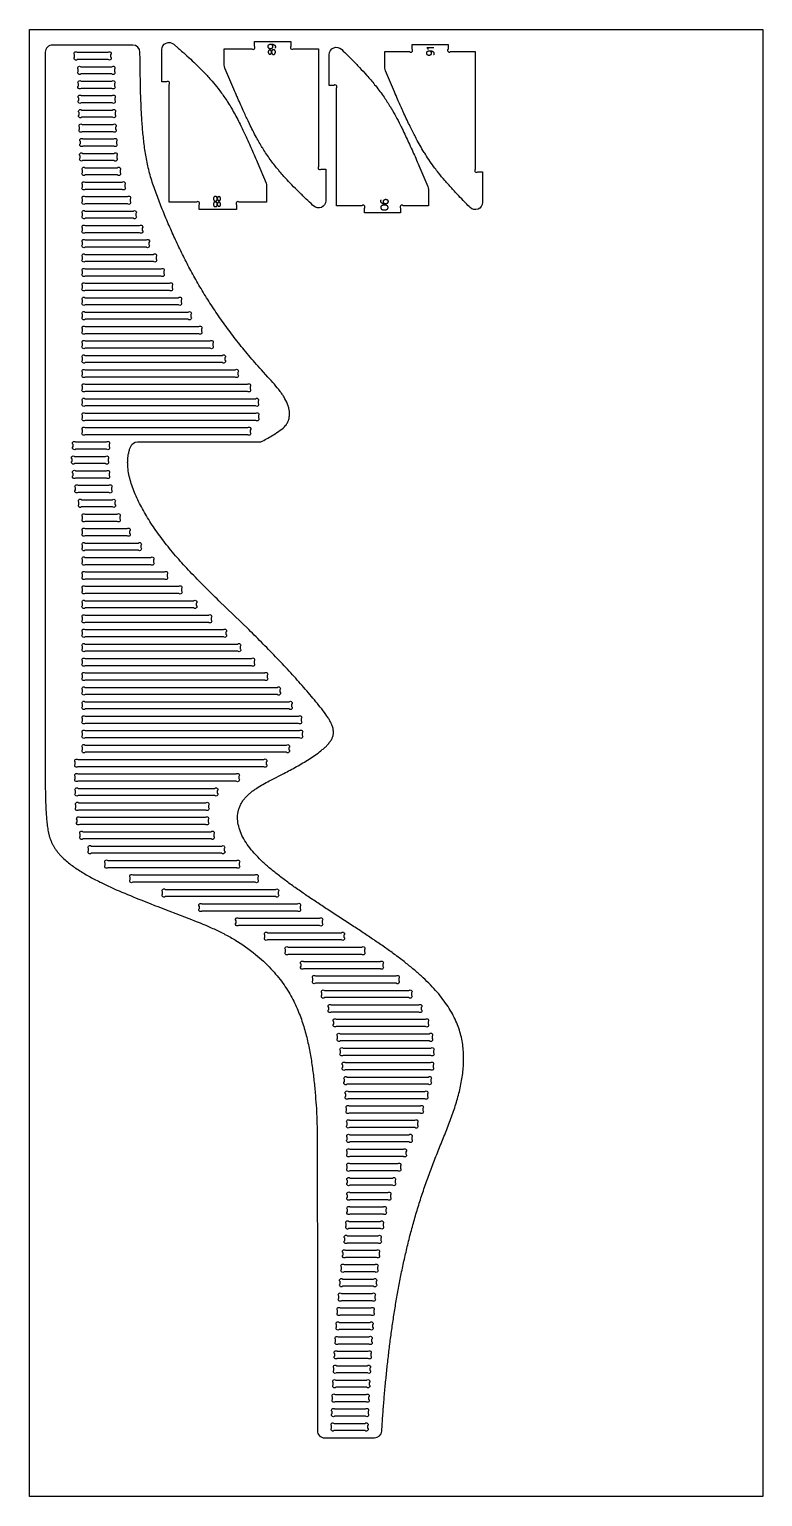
# Model space of a CAD drawing. Header units: millimetres. Extents: x 129 to 4060, y -1224 to 1216.
# Drawn here: x 2840 to 4060, y -1224 to 1216 of the extents above; entities that cross this region are included whole.
import ezdxf

# ---------------------------------------------------------------- set-up
doc = ezdxf.new("R2010")
doc.units = ezdxf.units.MM
for name, color, linetype, true_color in [('cnc kesim', 7, 'Continuous', 0xff7300), ('Layer 01', 7, 'Continuous', 0x000000), ('çizim', 7, 'Continuous', 0x0500ff)]:
    doc.layers.add(name, color=color, linetype=linetype, true_color=true_color)

msp = doc.modelspace()

# ---------------------------------------------------------------- linework, layer by layer
at = {"layer": 'cnc kesim'}
for points in [[(3319.3, -1109.5), (3319.3, -1114.6, 0.414214), (3331.3, -1126.6), (3414.5, -1126.6, 0.395656), (3426.4, -1115.3), (3426.5, -1114.6, -0.002174), (3428.1, -1090.6, -0.002402), (3429.9, -1066.6, -0.00255), (3432, -1042.6, -0.002712), (3434.4, -1018.6, -0.00289), (3437, -994.6, -0.003086), (3439.9, -970.6, -0.003301), (3443.1, -946.6, -0.003538), (3446.6, -922.6, -0.003799), (3450.5, -898.6, -0.004084), (3454.8, -874.6, -0.004393), (3459.5, -850.6, -0.004726), (3464.7, -826.6, -0.005075), (3470.3, -802.6, -0.005425), (3476.5, -778.6, -0.005749), (3483.3, -754.6, -0.005991), (3490.7, -730.6, -0.006044), (3498.7, -706.6, -0.005838), (3507.4, -682.6, -0.004869), (3516.6, -658.6, -0.002242), (3526.2, -634.6, 0.002085), (3535.9, -610.6, 0.010889), (3544.8, -586.6, 0.015032), (3552.4, -562.6, 0.01927), (3558.2, -538.6, 0.024917), (3561.7, -514.6, 0.031544), (3562.6, -490.6, 0.018351), (3561.8, -478.6, 0.019879), (3560.1, -466.6, 0.021132), (3557.3, -454.6, 0.021683), (3553.5, -442.6, 0.021428), (3548.4, -430.6, 0.02019), (3542.2, -418.6, 0.018624), (3534.7, -406.6, 0.017367), (3526, -394.6, 0.01584), (3516, -382.6, 0.014101), (3504.7, -370.6, 0.01226), (3492.1, -358.6, 0.010411), (3478.3, -346.6, 0.008629), (3463.5, -334.6, 0.006967), (3447.6, -322.6, 0.005456), (3430.9, -310.6, 0.004114), (3413.5, -298.6, 0.002897), (3395.6, -286.6, 0.002107), (3377.3, -274.6), (3340.4, -250.6, -0.00152), (3322.2, -238.6, -0.002614), (3304.2, -226.6, -0.003886), (3286.7, -214.6, -0.005378), (3270, -202.6, -0.00758), (3254.1, -190.6, -0.010298), (3239.3, -178.6, -0.015359), (3226, -166.6, -0.01958), (3214.4, -154.6, -0.023653), (3204.7, -142.6, -0.028929), (3196.9, -130.6, -0.035719), (3191.2, -118.6, -0.044149), (3187.7, -106.6, -0.05373), (3186.5, -94.6, -0.06306), (3188.2, -82.6), (3188.2, -82.5, -0.015795), (3189.1, -79.6, -0.015755), (3190.2, -76.8, -0.01558), (3191.4, -74, -0.015223), (3192.8, -71.4, -0.014675), (3194.4, -68.8, -0.013976), (3196.1, -66.3, -0.013111), (3197.9, -63.9, -0.012195), (3199.9, -61.6, -0.015453), (3202, -59.4), (3204.1, -57.3, -0.009286), (3206.3, -55.3, -0.008381), (3208.6, -53.4, -0.007522), (3211, -51.5, -0.006726), (3213.4, -49.7, -0.005989), (3215.9, -48, -0.010002), (3218.4, -46.3), (3220.9, -44.7), (3223.5, -43.1), (3226.1, -41.5), (3228.7, -40), (3231.3, -38.5), (3234, -37.1), (3236.6, -35.6), (3239.3, -34.2), (3242, -32.8), (3247.3, -30.1), (3258.1, -24.6), (3263.4, -21.8), (3266.1, -20.4), (3268.8, -19), (3271.4, -17.6), (3274.1, -16.2), (3276.8, -14.7), (3279.4, -13.3), (3282, -11.8), (3284.7, -10.4), (3287.3, -8.9), (3289.9, -7.4), (3292.5, -5.9), (3295.1, -4.3), (3297.7, -2.8), (3300.3, -1.2), (3302.9, 0.4), (3305.4, 2), (3308, 3.6), (3310.5, 5.3), (3313, 6.9), (3315.5, 8.6), (3317.9, 10.4), (3320.4, 12.2), (3322, 13.4), (3322.8, 14), (3325.1, 15.9, 0.005433), (3327.5, 17.8, 0.006236), (3329.8, 19.7, 0.007282), (3332, 21.7, 0.008421), (3334.2, 23.8, 0.010333), (3336.3, 26, 0.012381), (3338.2, 28.3, 0.015417), (3340.1, 30.6, 0.01893), (3341.8, 33.1, 0.022982), (3343.3, 35.7, 0.016225), (3344, 37.4), (3344.5, 38.5, 0.029453), (3345.3, 41.3, 0.03212), (3345.9, 44.3, 0.031151), (3346, 47.2, 0.029261), (3345.8, 50.2, 0.025794), (3345.3, 53.2, 0.021675), (3344.5, 56.1, 0.01791), (3343.5, 58.9, 0.014109), (3342.4, 61.4), (3342.3, 61.6, 0.01179), (3340.9, 64.3, 0.009402), (3339.4, 67, 0.007706), (3337.9, 69.5, 0.00901), (3336.3, 72.1), (3335.3, 73.4, 0.014275), (3326.5, 85.4, 0.006157), (3316.9, 97.4, 0.004447), (3306.9, 109.4, 0.003573), (3296.5, 121.4, 0.003064), (3285.9, 133.4, 0.002749), (3275, 145.4, 0.002547), (3263.9, 157.4, 0.00242), (3252.6, 169.4, 0.002344), (3241, 181.4, 0.002307), (3229.2, 193.4, 0.002403), (3217.2, 205.4, 0.002915), (3205, 217.4), (3155.5, 265.4, -0.001509), (3143.2, 277.4, -0.00217), (3131.2, 289.4, -0.002877), (3119.3, 301.4, -0.003657), (3107.8, 313.4, -0.004539), (3096.6, 325.4, -0.005559), (3085.9, 337.4, -0.006634), (3075.7, 349.4, -0.007036), (3066.1, 361.4, -0.007393), (3057, 373.4, -0.007854), (3048.5, 385.4, -0.008451), (3040.5, 397.4, -0.009228), (3033.2, 409.4, -0.010254), (3026.5, 421.4, -0.011632), (3020.4, 433.4, -0.013403), (3015.1, 445.4, -0.016063), (3010.6, 457.4, -0.020198), (3007.1, 469.4, -0.024768), (3004.7, 481.4, -0.031609), (3003.7, 493.4, -0.013333), (3003.7, 497.1), (3003.7, 497.9, -0.009462), (3003.9, 500.9, -0.009955), (3004.1, 503.9, -0.010444), (3004.5, 506.9, -0.010936), (3005.1, 509.9, -0.011404), (3005.7, 512.8, -0.011856), (3006.5, 515.8), (3007, 517.4, -0.021073), (3008.8, 522.1, -0.30123), (3019.8, 529.4), (3222.2, 529.4, 0.119984), (3227.7, 530.8, 0.017965), (3246.4, 541.4, 0.020541), (3257.6, 549, 0.054786), (3266.4, 556.8), (3267.1, 557.6, 0.025346), (3268.7, 560.1, 0.025507), (3270.1, 562.8, 0.024388), (3271.2, 565.4), (3271.2, 565.6, 0.02478), (3272.1, 568.4, 0.023797), (3272.6, 571.4, 0.02237), (3272.9, 574.4, 0.020788), (3272.9, 577.4, 0.019237), (3272.7, 580.4, 0.017646), (3272.3, 583.3, 0.016189), (3271.6, 586.3, 0.015953), (3270.8, 589.2), (3270.7, 589.4, 0.052568), (3265.4, 601.4), (3264.6, 602.8, 0.008114), (3263, 605.4, 0.00704), (3261.3, 607.9, 0.006067), (3259.6, 610.4, 0.006279), (3257.8, 612.8), (3257.4, 613.4, 0.015156), (3247.7, 625.4, 0.005777), (3237.1, 637.4), (3226.2, 649.4, -0.003167), (3215.5, 661.4, -0.004912), (3205.1, 673.4, -0.004849), (3195.1, 685.4, -0.004638), (3185.5, 697.4, -0.004511), (3176.3, 709.4, -0.00444), (3167.4, 721.4, -0.004409), (3158.8, 733.4, -0.004409), (3150.5, 745.4, -0.004431), (3142.6, 757.4, -0.004474), (3134.9, 769.4, -0.004532), (3127.6, 781.4, -0.004581), (3120.5, 793.4, -0.004304), (3113.7, 805.4, -0.003954), (3107.2, 817.4, -0.003678), (3100.9, 829.4, -0.003461), (3094.9, 841.4, -0.003295), (3089, 853.4, -0.003172), (3083.4, 865.4, -0.003089), (3077.9, 877.4, -0.003044), (3072.6, 889.4, -0.003039), (3067.4, 901.4, -0.003076), (3062.5, 913.4, -0.003162), (3057.7, 925.4, -0.002944), (3053.1, 937.4, -0.004519), (3048.7, 949.4, -0.00805), (3044.6, 961.4, -0.010171), (3041, 973.4, -0.010481), (3037.9, 985.4, -0.009558), (3035.4, 997.4, -0.008233), (3033.3, 1009.4, -0.006865), (3031.5, 1021.4, -0.005655), (3030.1, 1033.4, -0.004655), (3028.9, 1045.4, -0.00385), (3027.9, 1057.4, -0.003208), (3027.1, 1069.4, -0.002697), (3026.4, 1081.4, -0.002288), (3025.9, 1093.4, -0.001957), (3025.4, 1105.4, -0.00315), (3025.1, 1117.4), (3024.8, 1129.4), (3024.6, 1141.4), (3024.4, 1153.4), (3024.3, 1165.4), (3024.2, 1177.4), (3024.2, 1177.5, 0.413177), (3012.2, 1189.4), (2878.6, 1189.4, 0.414214), (2866.6, 1177.4), (2866.6, -10.6, 0.001145), (2866.6, -34.6, 0.003073), (2866.9, -58.6, 0.007485), (2867.7, -82.6), (2867.9, -85.6), (2868, -88.2), (2868.2, -90.7), (2868.4, -93.3), (2868.6, -95.8), (2868.8, -98.3), (2869, -100.8), (2869.3, -103.4), (2869.6, -105.9), (2869.6, -106.6), (2869.9, -108.4), (2870.2, -110.9), (2870.6, -113.4), (2871, -115.9), (2871.5, -118.4), (2872.1, -120.9, 0.006274), (2872.7, -123.4, 0.006828), (2873.3, -125.8, 0.007349), (2874.1, -128.3, 0.007914), (2874.8, -130.6), (2874.9, -130.7, 0.008257), (2875.7, -133, 0.008603), (2876.7, -135.4, 0.008842), (2877.7, -137.7, 0.008977), (2878.9, -140, 0.008995), (2880.1, -142.2, 0.008897), (2881.3, -144.4, 0.008701), (2882.7, -146.6, 0.008406), (2884.1, -148.6, 0.008048), (2885.6, -150.7, 0.007626), (2887.2, -152.7, 0.00711), (2888.8, -154.6), (2888.8, -154.6, 0.006714), (2890.5, -156.5, 0.006268), (2892.2, -158.4, 0.011283), (2894, -160.2), (2895.8, -162), (2897.7, -163.7), (2899.5, -165.5), (2901.5, -167.1), (2903.4, -168.8), (2905.4, -170.4), (2907.4, -171.9), (2909.4, -173.5), (2911.4, -175), (2913.5, -176.5), (2915.5, -178), (2917.6, -179.4), (2919.7, -180.8), (2921.9, -182.2), (2924, -183.6), (2926.1, -184.9), (2928.3, -186.3), (2930.5, -187.6), (2932.7, -188.9), (2934.8, -190.2), (2937.1, -191.4), (2939.3, -192.7), (2941.5, -193.9), (2943.7, -195.1), (2945.9, -196.3), (2948.2, -197.5), (2950.4, -198.7), (2952.7, -199.9), (2955, -201), (2958, -202.6), (2959.5, -203.3), (2961.8, -204.4), (2964.1, -205.5), (2966.4, -206.6), (2968.6, -207.7), (2970.9, -208.8), (2975.6, -210.9), (2980.2, -213), (2984.8, -215.1), (2989.5, -217.1), (2994.1, -219.1), (2998.8, -221.1), (3003.5, -223.1), (3008.2, -225), (3012.9, -227), (3017.6, -228.9), (3022.3, -230.8), (3027, -232.7), (3034.1, -235.5), (3041.2, -238.3), (3048.3, -241.1), (3055.4, -243.8), (3064.9, -247.4), (3091, -257.4), (3098.1, -260.1), (3105.2, -262.9), (3109.9, -264.7), (3114.7, -266.6), (3119.4, -268.5), (3124.1, -270.4), (3128.8, -272.3), (3133.5, -274.3), (3135.8, -275.3), (3138.1, -276.3), (3140.4, -277.3), (3142.8, -278.3), (3145.1, -279.4), (3147.4, -280.4), (3149.7, -281.5), (3152, -282.6), (3154.3, -283.7), (3156.6, -284.8), (3158.9, -285.9), (3161.1, -287), (3163.4, -288.2), (3165.6, -289.4), (3167.9, -290.6), (3170.1, -291.8), (3172.3, -293), (3174.6, -294.2), (3176.8, -295.5), (3179, -296.8), (3181.2, -298), (3182, -298.6, -0.035116), (3216.3, -322.6, -0.033381), (3242.1, -346.6, -0.033905), (3261.9, -370.6, -0.031479), (3276.8, -394.6, -0.026655), (3288.1, -418.6, -0.022189), (3296.6, -442.6, -0.018548), (3303, -466.6, -0.013252), (3307.8, -490.6, -0.009623), (3311.4, -514.6, -0.007481), (3314.3, -538.6, -0.005898), (3316.4, -562.6), (3316.9, -568.6), (3317.3, -573.6), (3317.6, -578.7), (3317.7, -581.2), (3317.9, -583.8), (3318, -586.6), (3318.1, -588.8), (3318.2, -591.4), (3318.3, -593.9), (3318.5, -599), (3318.6, -604.1), (3318.7, -609.2), (3318.7, -610.6, -0.002345), (3318.9, -634.6), (3319, -657.4), (3319.1, -682.6), (3319.2, -705.7), (3319.2, -746.3), (3319.3, -790.6), (3319.3, -862.6), (3319.3, -982.6)], [(2971.2, 1177.4, -1), (2975.4, 1173.2), (2975.4, 1169.7, -1), (2971.2, 1165.4), (2919.7, 1165.4, -1), (2915.4, 1169.7), (2915.4, 1173.2, -1), (2919.7, 1177.4)], [(3072.5, 1123.9, 1), (3068.2, 1128.2), (3060.5, 1128.2), (3060.5, 1181.9, -0.292863), (3067.5, 1192.8, -0.293626), (3080.3, 1191), (3088.4, 1184, -0.003444), (3095.2, 1177.9, -0.002675), (3102.3, 1171.5), (3106.1, 1168.1, -0.006356), (3116, 1158.7, -0.006479), (3126.3, 1148.5), (3129.3, 1145.5, -0.011715), (3142, 1131.8), (3144, 1129.5, -0.012763), (3154, 1117.4, -0.016587), (3165.3, 1101.9, -0.009293), (3171.5, 1092.4, -0.007232), (3176.4, 1084.3, -0.014603), (3188.1, 1063, -0.003811), (3193.1, 1052.8, -0.006069), (3201.9, 1034.3), (3203.5, 1030.7, -0.004334), (3213.9, 1007.2, -0.001124), (3219.2, 995.1), (3234, 960, -0.099428), (3234.9, 955.5), (3234.9, 928.2), (3189.1, 928.2, 1), (3184.9, 923.9), (3184.9, 916.2), (3122.5, 916.2), (3122.5, 923.9, 1), (3118.2, 928.2), (3072.5, 928.2)], [(3321.3, 987.4, 1), (3325.6, 983.2), (3333.3, 983.2), (3333.3, 930.6, -0.297521), (3326.1, 919.6, -0.298355), (3313.2, 921.8), (3311.4, 923.5, -0.002928), (3300.8, 933.4), (3297, 937, -0.003783), (3290.5, 943.3, -0.003597), (3282.7, 951, -0.006564), (3271.3, 962.8), (3268.8, 965.5, -0.012145), (3255.3, 980.7), (3254.4, 981.8, -0.015679), (3242.5, 996.9, -0.017576), (3230.3, 1014.8, -0.003491), (3227.7, 1018.9, -0.013658), (3217.9, 1035.9, -0.012164), (3206.3, 1058.5), (3204, 1063.4, -0.004669), (3196, 1080.6, -0.004004), (3185.7, 1103.7), (3185.5, 1104.1, -0.001449), (3180.3, 1116.2), (3165.4, 1151.3, -0.100061), (3164.5, 1155.9), (3164.5, 1183.2), (3210.3, 1183.2, 1), (3214.5, 1187.4), (3214.5, 1195.2), (3275.3, 1195.2), (3275.3, 1187.4, 1), (3279.6, 1183.2), (3321.3, 1183.2)], [(3339.1, 1173.8, -0.663334), (3359.5, 1182.4), (3359.9, 1182, -0.003022), (3370, 1172), (3370.9, 1171.2, -0.003121), (3379.8, 1162.2, -0.002559), (3386.3, 1155.4, -0.006624), (3398.2, 1142.7), (3401.5, 1139, -0.01167), (3414.6, 1123.6), (3416.3, 1121.5, -0.017897), (3430.3, 1102.7, -0.014084), (3440.7, 1086.5, -0.005838), (3444.1, 1081, -0.01657), (3458.9, 1053.3, -0.002895), (3462, 1047, -0.005699), (3472.4, 1024.8, -0.002409), (3478.3, 1011.7, -0.001454), (3482.9, 1001.3, -0.002138), (3488.2, 989.2), (3503.1, 954.2, -0.100701), (3504.1, 949.5), (3504.1, 922.3), (3461.8, 922.3, 1), (3457.6, 918), (3457.6, 910.3), (3397.6, 910.3), (3397.6, 918, 1), (3393.3, 922.3), (3351.1, 922.3), (3351.1, 1118, 1), (3346.9, 1122.3), (3339.1, 1122.3)], [(3582, 982.7, 1), (3586.2, 978.5), (3594, 978.5), (3594, 927.8, -0.669973), (3573.4, 919.3, -0.001521), (3566.2, 926.6), (3564.2, 928.7, -0.003431), (3554.7, 938.6, -0.002362), (3548.8, 944.8, -0.006078), (3536.8, 958.1, -0.00385), (3531.5, 964.1, -0.009234), (3520.7, 977.2, -0.007136), (3514.8, 984.8, -0.020497), (3498.9, 1007.9, -0.005165), (3495, 1014.2, -0.015881), (3482.4, 1036.7, -0.007191), (3473.8, 1053.8, -0.005911), (3463.4, 1075.9), (3461.4, 1080.1, -0.002973), (3452.8, 1099.4, -0.001112), (3447.6, 1111.6), (3432.6, 1146.6, -0.100837), (3431.6, 1151.3), (3431.6, 1178.5), (3472.6, 1178.5, 1), (3476.8, 1182.7), (3476.8, 1190.5), (3536.8, 1190.5), (3536.8, 1182.7, 1), (3541, 1178.5), (3582, 1178.5)], [(2977.3, 1153.4, -1), (2981.6, 1149.2), (2981.6, 1145.7, -1), (2977.3, 1141.4), (2925.8, 1141.4, -1), (2921.6, 1145.7), (2921.6, 1149.2, -1), (2925.8, 1153.4)], [(2977.6, 1129.4, -1), (2981.8, 1125.2), (2981.8, 1121.7, -1), (2977.6, 1117.4), (2926.1, 1117.4, -1), (2921.8, 1121.7), (2921.8, 1125.2, -1), (2926.1, 1129.4)], [(2978, 1105.4, -1), (2982.2, 1101.2), (2982.2, 1097.7, -1), (2978, 1093.4), (2926.5, 1093.4, -1), (2922.2, 1097.7), (2922.2, 1101.2, -1), (2926.5, 1105.4)], [(2978.6, 1081.4, -1), (2982.8, 1077.2), (2982.8, 1073.7, -1), (2978.6, 1069.4), (2927.1, 1069.4, -1), (2922.8, 1073.7), (2922.8, 1077.2, -1), (2927.1, 1081.4)], [(2979.5, 1057.4, -1), (2983.7, 1053.2), (2983.7, 1049.7, -1), (2979.5, 1045.4), (2928, 1045.4, -1), (2923.7, 1049.7), (2923.7, 1053.2, -1), (2928, 1057.4)], [(2980.8, 1033.4, -1), (2985, 1029.2), (2985, 1025.7, -1), (2980.8, 1021.4), (2929.3, 1021.4, -1), (2925, 1025.7), (2925, 1029.2, -1), (2929.3, 1033.4)], [(2981.1, 1009.4, -1), (2985.4, 1005.2), (2985.4, 1001.7, -1), (2981.1, 997.4), (2928.8, 997.4, -1), (2924.6, 1001.7), (2924.6, 1005.2, -1), (2928.8, 1009.4)], [(2986.8, 985.4, -1), (2991, 981.2), (2991, 977.7, -1), (2986.8, 973.4), (2932.8, 973.4, -1), (2928.6, 977.7), (2928.6, 981.2, -1), (2932.8, 985.4)], [(2994.4, 961.4, -1), (2998.7, 957.2), (2998.7, 953.7, -1), (2994.4, 949.4), (2932.8, 949.4, -1), (2928.6, 953.7), (2928.6, 957.2, -1), (2932.8, 961.4)], [(3003.4, 937.4, -1), (3007.7, 933.2), (3007.7, 929.7, -1), (3003.4, 925.4), (2932.8, 925.4, -1), (2928.6, 929.7), (2928.6, 933.2, -1), (2932.8, 937.4)], [(3013.2, 913.4, -1), (3017.4, 909.2), (3017.4, 905.7, -1), (3013.2, 901.4), (2932.8, 901.4, -1), (2928.6, 905.7), (2928.6, 909.2, -1), (2932.8, 913.4)], [(3023.6, 889.4, -1), (3027.9, 885.2), (3027.9, 881.7, -1), (3023.6, 877.4), (2932.8, 877.4, -1), (2928.6, 881.7), (2928.6, 885.2, -1), (2932.8, 889.4)], [(3034.8, 865.4, -1), (3039, 861.2), (3039, 857.7, -1), (3034.8, 853.4), (2932.8, 853.4, -1), (2928.6, 857.7), (2928.6, 861.2, -1), (2932.8, 865.4)], [(3046.7, 841.4, -1), (3050.9, 837.2), (3050.9, 833.7, -1), (3046.7, 829.4), (2932.8, 829.4, -1), (2928.6, 833.7), (2928.6, 837.2, -1), (2932.8, 841.4)], [(3059.5, 817.4, -1), (3063.7, 813.2), (3063.7, 809.7, -1), (3059.5, 805.4), (2932.8, 805.4, -1), (2928.6, 809.7), (2928.6, 813.2, -1), (2932.8, 817.4)], [(3073.3, 793.4, -1), (3077.6, 789.2), (3077.6, 785.7, -1), (3073.3, 781.4), (2932.8, 781.4, -1), (2928.6, 785.7), (2928.6, 789.2, -1), (2932.8, 793.4)], [(3088.3, 769.4, -1), (3092.6, 765.2), (3092.6, 761.7, -1), (3088.3, 757.4), (2932.8, 757.4, -1), (2928.6, 761.7), (2928.6, 765.2, -1), (2932.8, 769.4)], [(3104.6, 745.4, -1), (3108.8, 741.2), (3108.8, 737.7, -1), (3104.6, 733.4), (2932.8, 733.4, -1), (2928.6, 737.7), (2928.6, 741.2, -1), (2932.8, 745.4)], [(3122, 721.4, -1), (3126.3, 717.2), (3126.3, 713.7, -1), (3122, 709.4), (2932.8, 709.4, -1), (2928.6, 713.7), (2928.6, 717.2, -1), (2932.8, 721.4)], [(3140.9, 697.4, -1), (3145.1, 693.2), (3145.1, 689.7, -1), (3140.9, 685.4), (2932.8, 685.4, -1), (2928.6, 689.7), (2928.6, 693.2, -1), (2932.8, 697.4)], [(3161.3, 673.4, -1), (3165.5, 669.2), (3165.5, 665.7, -1), (3161.3, 661.4), (2932.8, 661.4, -1), (2928.6, 665.7), (2928.6, 669.2, -1), (2932.8, 673.4)], [(3182.8, 649.4, -1), (3187.1, 645.2), (3187.1, 641.7, -1), (3182.8, 637.4), (2932.8, 637.4, -1), (2928.6, 641.7), (2928.6, 645.2, -1), (2932.8, 649.4)], [(3203.2, 625.4, -1), (3207.4, 621.2), (3207.4, 617.7, -1), (3203.2, 613.4), (2932.8, 613.4, -1), (2928.6, 617.7), (2928.6, 621.2, -1), (2932.8, 625.4)], [(3216.5, 601.4, -1), (3220.7, 597.2), (3220.7, 593.7, -1), (3216.5, 589.4), (2932.8, 589.4, -1), (2928.6, 593.7), (2928.6, 597.2, -1), (2932.8, 601.4)], [(3217, 577.4, -1), (3221.2, 573.2), (3221.2, 569.7, -1), (3217, 565.4), (2932.8, 565.4, -1), (2928.6, 569.7), (2928.6, 573.2, -1), (2932.8, 577.4)], [(3203.4, 553.4, -1), (3207.6, 549.2), (3207.6, 545.7, -1), (3203.4, 541.4), (2932.8, 541.4, -1), (2928.6, 545.7), (2928.6, 549.2, -1), (2932.8, 553.4)], [(2968.6, 529.4, -1), (2972.8, 525.2), (2972.8, 521.7, -1), (2968.6, 517.4), (2917, 517.4, -1), (2912.8, 521.7), (2912.8, 525.2, -1), (2917, 529.4)], [(2966.9, 505.4, -1), (2971.1, 501.2), (2971.1, 497.7, -1), (2966.9, 493.4), (2915.4, 493.4, -1), (2911.1, 497.7), (2911.1, 501.2, -1), (2915.4, 505.4)], [(2968.6, 481.4, -1), (2972.8, 477.2), (2972.8, 473.7, -1), (2968.6, 469.4), (2917.1, 469.4, -1), (2912.8, 473.7), (2912.8, 477.2, -1), (2917.1, 481.4)], [(2972.6, 457.4, -1), (2976.8, 453.2), (2976.8, 449.7, -1), (2972.6, 445.4), (2921.1, 445.4, -1), (2916.8, 449.7), (2916.8, 453.2, -1), (2921.1, 457.4)], [(2978.3, 433.4, -1), (2982.5, 429.2), (2982.5, 425.7, -1), (2978.3, 421.4), (2926.8, 421.4, -1), (2922.5, 425.7), (2922.5, 429.2, -1), (2926.8, 433.4)], [(2986.3, 409.4, -1), (2990.5, 405.2), (2990.5, 401.7, -1), (2986.3, 397.4), (2932.8, 397.4, -1), (2928.6, 401.7), (2928.6, 405.2, -1), (2932.8, 409.4)], [(3002.8, 385.4, -1), (3007, 381.2), (3007, 377.7, -1), (3002.8, 373.4), (2932.8, 373.4, -1), (2928.6, 377.7), (2928.6, 381.2, -1), (2932.8, 385.4)], [(3021.5, 361.4, -1), (3025.7, 357.2), (3025.7, 353.7, -1), (3021.5, 349.4), (2932.8, 349.4, -1), (2928.6, 353.7), (2928.6, 357.2, -1), (2932.8, 361.4)], [(3042.4, 337.4, -1), (3046.6, 333.2), (3046.6, 329.7, -1), (3042.4, 325.4), (2932.8, 325.4, -1), (2928.6, 329.7), (2928.6, 333.2, -1), (2932.8, 337.4)], [(3065.1, 313.4, -1), (3069.3, 309.2), (3069.3, 305.7, -1), (3065.1, 301.4), (2932.8, 301.4, -1), (2928.6, 305.7), (2928.6, 309.2, -1), (2932.8, 313.4)], [(3089, 289.4, -1), (3093.2, 285.2), (3093.2, 281.7, -1), (3089, 277.4), (2932.8, 277.4, -1), (2928.6, 281.7), (2928.6, 285.2, -1), (2932.8, 289.4)], [(3113.6, 265.4, -1), (3117.9, 261.2), (3117.9, 257.7, -1), (3113.6, 253.4), (2932.8, 253.4, -1), (2928.6, 257.7), (2928.6, 261.2, -1), (2932.8, 265.4)], [(3138.5, 241.4, -1), (3142.7, 237.2), (3142.7, 233.7, -1), (3138.5, 229.4), (2932.8, 229.4, -1), (2928.6, 233.7), (2928.6, 237.2, -1), (2932.8, 241.4)], [(3163, 217.4, -1), (3167.2, 213.2), (3167.2, 209.7, -1), (3163, 205.4), (2932.8, 205.4, -1), (2928.6, 209.7), (2928.6, 213.2, -1), (2932.8, 217.4)], [(3186.8, 193.4, -1), (3191, 189.2), (3191, 185.7, -1), (3186.8, 181.4), (2932.8, 181.4, -1), (2928.6, 185.7), (2928.6, 189.2, -1), (2932.8, 193.4)], [(3209.7, 169.4, -1), (3213.9, 165.2), (3213.9, 161.7, -1), (3209.7, 157.4), (2932.8, 157.4, -1), (2928.6, 161.7), (2928.6, 165.2, -1), (2932.8, 169.4)], [(3231.7, 145.4, -1), (3235.9, 141.2), (3235.9, 137.7, -1), (3231.7, 133.4), (2932.8, 133.4, -1), (2928.6, 137.7), (2928.6, 141.2, -1), (2932.8, 145.4)], [(3252.7, 121.4, -1), (3256.9, 117.2), (3256.9, 113.7, -1), (3252.7, 109.4), (2932.8, 109.4, -1), (2928.6, 113.7), (2928.6, 117.2, -1), (2932.8, 121.4)], [(3272.3, 97.4, -1), (3276.5, 93.2), (3276.5, 89.7, -1), (3272.3, 85.4), (2932.8, 85.4, -1), (2928.6, 89.7), (2928.6, 93.2, -1), (2932.8, 97.4)], [(3288.1, 73.4, -1), (3292.4, 69.2), (3292.4, 65.7, -1), (3288.1, 61.4), (2932.8, 61.4, -1), (2928.6, 65.7), (2928.6, 69.2, -1), (2932.8, 73.4)], [(3289.8, 49.4, -1), (3294, 45.2), (3294, 41.7, -1), (3289.8, 37.4), (2932.8, 37.4, -1), (2928.6, 41.7), (2928.6, 45.2, -1), (2932.8, 49.4)], [(3267.8, 25.4, -1), (3272, 21.2), (3272, 17.7, -1), (3267.8, 13.4), (2932.8, 13.4, -1), (2928.6, 17.7), (2928.6, 21.2, -1), (2932.8, 25.4)], [(3230.1, 1.4, -1), (3234.3, -2.8), (3234.3, -6.3, -1), (3230.1, -10.6), (2920.8, -10.6, -1), (2916.6, -6.3), (2916.6, -2.8, -1), (2920.8, 1.4)], [(3184.4, -22.6, -1), (3188.7, -26.8), (3188.7, -30.3, -1), (3184.4, -34.6), (2920.9, -34.6, -1), (2916.6, -30.3), (2916.6, -26.8, -1), (2920.9, -22.6)], [(3148.6, -46.6, -1), (3152.8, -50.8), (3152.8, -54.3, -1), (3148.6, -58.6), (2921.2, -58.6, -1), (2916.9, -54.3), (2916.9, -50.8, -1), (2921.2, -46.6)], [(3134, -70.6, -1), (3138.2, -74.8), (3138.2, -78.3, -1), (3134, -82.6), (2922, -82.6, -1), (2917.7, -78.3), (2917.7, -74.8, -1), (2922, -70.6)], [(3133.4, -94.6, -1), (3137.7, -98.8), (3137.7, -102.3, -1), (3133.4, -106.6), (2923.9, -106.6, -1), (2919.6, -102.3), (2919.6, -98.8, -1), (2923.9, -94.6)], [(3142.7, -118.6, -1), (3146.9, -122.8), (3146.9, -126.3, -1), (3142.7, -130.6), (2929.1, -130.6, -1), (2924.8, -126.3), (2924.8, -122.8, -1), (2929.1, -118.6)], [(3160.2, -142.6, -1), (3164.4, -146.8), (3164.4, -150.3, -1), (3160.2, -154.6), (2943, -154.6, -1), (2938.8, -150.3), (2938.8, -146.8, -1), (2943, -142.6)], [(3185.1, -166.6, -1), (3189.3, -170.8), (3189.3, -174.3, -1), (3185.1, -178.6), (2970.7, -178.6, -1), (2966.4, -174.3), (2966.4, -170.8, -1), (2970.7, -166.6)], [(3215.7, -190.6, -1), (3220, -194.8), (3220, -198.3, -1), (3215.7, -202.6), (3012.2, -202.6, -1), (3008, -198.3), (3008, -194.8, -1), (3012.2, -190.6)], [(3250, -214.6, -1), (3254.2, -218.8), (3254.2, -222.3, -1), (3250, -226.6), (3066.1, -226.6, -1), (3061.9, -222.3), (3061.9, -218.8, -1), (3066.1, -214.6)], [(3286.2, -238.6, -1), (3290.4, -242.8), (3290.4, -246.3, -1), (3286.2, -250.6), (3127.3, -250.6, -1), (3123, -246.3), (3123, -242.8, -1), (3127.3, -238.6)], [(3323.1, -262.6, -1), (3327.3, -266.8), (3327.3, -270.3, -1), (3323.1, -274.6), (3188.3, -274.6, -1), (3184.1, -270.3), (3184.1, -266.8, -1), (3188.3, -262.6)], [(3359.3, -286.6, -1), (3363.5, -290.8), (3363.5, -294.3, -1), (3359.3, -298.6), (3236.2, -298.6, -1), (3232, -294.3), (3232, -290.8, -1), (3236.2, -286.6)], [(3393.4, -310.6, -1), (3397.6, -314.8), (3397.6, -318.3, -1), (3393.4, -322.6), (3270.5, -322.6, -1), (3266.3, -318.3), (3266.3, -314.8, -1), (3270.5, -310.6)], [(3424.1, -334.6, -1), (3428.3, -338.8), (3428.3, -342.3, -1), (3424.1, -346.6), (3296.4, -346.6, -1), (3292.1, -342.3), (3292.1, -338.8, -1), (3296.4, -334.6)], [(3450.4, -358.6, -1), (3454.7, -362.8), (3454.7, -366.3, -1), (3450.4, -370.6), (3316.1, -370.6, -1), (3311.9, -366.3), (3311.9, -362.8, -1), (3316.1, -358.6)], [(3471.7, -382.6, -1), (3476, -386.8), (3476, -390.3, -1), (3471.7, -394.6), (3331, -394.6, -1), (3326.8, -390.3), (3326.8, -386.8, -1), (3331, -382.6)], [(3488, -406.6, -1), (3492.2, -410.8), (3492.2, -414.3, -1), (3488, -418.6), (3342.3, -418.6, -1), (3338.1, -414.3), (3338.1, -410.8, -1), (3342.3, -406.6)], [(3499.2, -430.6, -1), (3503.5, -434.8), (3503.5, -438.3, -1), (3499.2, -442.6), (3350.8, -442.6, -1), (3346.6, -438.3), (3346.6, -434.8, -1), (3350.8, -430.6)], [(3505.8, -454.6, -1), (3510.1, -458.8), (3510.1, -462.3, -1), (3505.8, -466.6), (3357.2, -466.6, -1), (3353, -462.3), (3353, -458.8, -1), (3357.2, -454.6)], [(3508.3, -478.6, -1), (3512.6, -482.8), (3512.6, -486.3, -1), (3508.3, -490.6), (3362, -490.6, -1), (3357.8, -486.3), (3357.8, -482.8, -1), (3362, -478.6)], [(3507.5, -502.6, -1), (3511.7, -506.8), (3511.7, -510.3, -1), (3507.5, -514.6), (3365.7, -514.6, -1), (3361.4, -510.3), (3361.4, -506.8, -1), (3365.7, -502.6)], [(3503.9, -526.6, -1), (3508.2, -530.8), (3508.2, -534.3, -1), (3503.9, -538.6), (3368.5, -538.6, -1), (3364.3, -534.3), (3364.3, -530.8, -1), (3368.5, -526.6)], [(3498.2, -550.6, -1), (3502.4, -554.8), (3502.4, -558.3, -1), (3498.2, -562.6), (3370.7, -562.6, -1), (3366.4, -558.3), (3366.4, -554.8, -1), (3370.7, -550.6)], [(3490.6, -574.6, -1), (3494.8, -578.8), (3494.8, -582.3, -1), (3490.6, -586.6), (3372.3, -586.6, -1), (3368, -582.3), (3368, -578.8, -1), (3372.3, -574.6)], [(3481.6, -598.6, -1), (3485.9, -602.8), (3485.9, -606.3, -1), (3481.6, -610.6), (3372.9, -610.6, -1), (3368.7, -606.3), (3368.7, -602.8, -1), (3372.9, -598.6)], [(3472, -622.6, -1), (3476.2, -626.8), (3476.2, -630.3, -1), (3472, -634.6), (3373.2, -634.6, -1), (3368.9, -630.3), (3368.9, -626.8, -1), (3373.2, -622.6)], [(3462.4, -646.6, -1), (3466.6, -650.8), (3466.6, -654.3, -1), (3462.4, -658.6), (3373.3, -658.6, -1), (3369.1, -654.3), (3369.1, -650.8, -1), (3373.3, -646.6)], [(3453.1, -670.6, -1), (3457.4, -674.8), (3457.4, -678.3, -1), (3453.1, -682.6), (3373.4, -682.6, -1), (3369.1, -678.3), (3369.1, -674.8, -1), (3373.4, -670.6)], [(3444.5, -694.6, -1), (3448.7, -698.8), (3448.7, -702.3, -1), (3444.5, -706.6), (3373.4, -706.6, -1), (3369.2, -702.3), (3369.2, -698.8, -1), (3373.4, -694.6)], [(3436.5, -718.6, -1), (3440.7, -722.8), (3440.7, -726.3, -1), (3436.5, -730.6), (3373.5, -730.6, -1), (3369.2, -726.3), (3369.2, -722.8, -1), (3373.5, -718.6)], [(3429.1, -742.6, -1), (3433.3, -746.8), (3433.3, -750.3, -1), (3429.1, -754.6), (3373.5, -754.6, -1), (3369.3, -750.3), (3369.3, -746.8, -1), (3373.5, -742.6)], [(3424.3, -766.6, -1), (3428.5, -770.8), (3428.5, -774.3, -1), (3424.3, -778.6), (3371.5, -778.6, -1), (3367.3, -774.3), (3367.3, -770.8, -1), (3371.5, -766.6)], [(3420.6, -790.6, -1), (3424.8, -794.8), (3424.8, -798.3, -1), (3420.6, -802.6), (3369.1, -802.6, -1), (3364.8, -798.3), (3364.8, -794.8, -1), (3369.1, -790.6)], [(3417.7, -814.6, -1), (3422, -818.8), (3422, -822.3, -1), (3417.7, -826.6), (3366.2, -826.6, -1), (3362, -822.3), (3362, -818.8, -1), (3366.2, -814.6)], [(3415.2, -838.6, -1), (3419.4, -842.8), (3419.4, -846.3, -1), (3415.2, -850.6), (3363.7, -850.6, -1), (3359.4, -846.3), (3359.4, -842.8, -1), (3363.7, -838.6)], [(3412.8, -862.6, -1), (3417.1, -866.8), (3417.1, -870.3, -1), (3412.8, -874.6), (3361.3, -874.6, -1), (3357.1, -870.3), (3357.1, -866.8, -1), (3361.3, -862.6)], [(3410.7, -886.6, -1), (3414.9, -890.8), (3414.9, -894.3, -1), (3410.7, -898.6), (3359.2, -898.6, -1), (3354.9, -894.3), (3354.9, -890.8, -1), (3359.2, -886.6)], [(3408.7, -910.6, -1), (3413, -914.8), (3413, -918.3, -1), (3408.7, -922.6), (3357.2, -922.6, -1), (3353, -918.3), (3353, -914.8, -1), (3357.2, -910.6)], [(3407, -934.6, -1), (3411.2, -938.8), (3411.2, -942.3, -1), (3407, -946.6), (3355.4, -946.6, -1), (3351.2, -942.3), (3351.2, -938.8, -1), (3355.4, -934.6)], [(3405.3, -958.6, -1), (3409.6, -962.8), (3409.6, -966.3, -1), (3405.3, -970.6), (3353.8, -970.6, -1), (3349.6, -966.3), (3349.6, -962.8, -1), (3353.8, -958.6)], [(3403.9, -982.6, -1), (3408.1, -986.8), (3408.1, -990.3, -1), (3403.9, -994.6), (3352.4, -994.6, -1), (3348.1, -990.3), (3348.1, -986.8, -1), (3352.4, -982.6)], [(3402.6, -1006.6, -1), (3406.8, -1010.8), (3406.8, -1014.3, -1), (3402.6, -1018.6), (3351.1, -1018.6, -1), (3346.8, -1014.3), (3346.8, -1010.8, -1), (3351.1, -1006.6)], [(3401.4, -1030.6, -1), (3405.7, -1034.8), (3405.7, -1038.3, -1), (3401.4, -1042.6), (3349.9, -1042.6, -1), (3345.7, -1038.3), (3345.7, -1034.8, -1), (3349.9, -1030.6)], [(3400.4, -1054.6, -1), (3404.6, -1058.8), (3404.6, -1062.3, -1), (3400.4, -1066.6), (3348.9, -1066.6, -1), (3344.6, -1062.3), (3344.6, -1058.8, -1), (3348.9, -1054.6)], [(3399.5, -1078.6, -1), (3403.7, -1082.8), (3403.7, -1086.3, -1), (3399.5, -1090.6), (3348, -1090.6, -1), (3343.7, -1086.3), (3343.7, -1082.8, -1), (3348, -1078.6)], [(3398.7, -1102.6, -1), (3402.9, -1106.8), (3402.9, -1110.3, -1), (3398.7, -1114.6), (3347.2, -1114.6, -1), (3342.9, -1110.3), (3342.9, -1106.8, -1), (3347.2, -1102.6)]]:
    msp.add_lwpolyline(points, format="xyb", close=True, dxfattribs=at)
at = {"layer": 'Layer 01'}
msp.add_lwpolyline([(2840.1, 1215.6), (4060.1, 1215.6), (4060.1, -1224.4), (2840.1, -1224.4)], close=True, dxfattribs=at)
at = {"layer": 'çizim'}
for points in [[(3241.2, 1183.2), (3241.1, 1183.2), (3241, 1183.2), (3240.9, 1183.2), (3240.8, 1183.2), (3240.7, 1183.2), (3240.6, 1183.2), (3240.5, 1183.2), (3240.4, 1183.3), (3240.3, 1183.3), (3240.2, 1183.3), (3240.1, 1183.3), (3240, 1183.3), (3239.9, 1183.4), (3239.9, 1183.4), (3239.8, 1183.4), (3239.7, 1183.5), (3239.6, 1183.5), (3239.5, 1183.5), (3239.4, 1183.6), (3239.3, 1183.6), (3239.3, 1183.7), (3239.2, 1183.7), (3239.1, 1183.8), (3239, 1183.8), (3239, 1183.9), (3238.9, 1183.9), (3238.8, 1184), (3238.8, 1184), (3238.7, 1184.1), (3238.6, 1184.2), (3238.6, 1184.2), (3238.5, 1184.3), (3238.4, 1184.4), (3238.4, 1184.4), (3238.3, 1184.5), (3238.2, 1184.6), (3238.2, 1184.7), (3238.1, 1184.7), (3238.1, 1184.8), (3238, 1184.9), (3238, 1185), (3238, 1185), (3237.9, 1185.1), (3237.9, 1185.2), (3237.8, 1185.3), (3237.8, 1185.4), (3237.8, 1185.5), (3237.7, 1185.6), (3237.7, 1185.6), (3237.7, 1185.7), (3237.6, 1185.8), (3237.6, 1185.9), (3237.6, 1186), (3237.6, 1186.1), (3237.6, 1186.2), (3237.5, 1186.3), (3237.5, 1186.4), (3237.5, 1186.5), (3237.5, 1186.6), (3237.5, 1186.7), (3237.5, 1186.8), (3237.5, 1186.9), (3237.5, 1187), (3237.5, 1187.1), (3237.5, 1187.2), (3237.5, 1187.4), (3237.5, 1187.5), (3237.5, 1187.6), (3237.5, 1187.8), (3237.5, 1187.9), (3237.5, 1188), (3237.6, 1188.1), (3237.6, 1188.2), (3237.6, 1188.4), (3237.7, 1188.5), (3237.7, 1188.6), (3237.7, 1188.7), (3237.8, 1188.8), (3237.8, 1188.9), (3237.9, 1189), (3237.9, 1189), (3237.9, 1189.1), (3237.9, 1189.1), (3238, 1189.2), (3238, 1189.2), (3238, 1189.3), (3238, 1189.3), (3238.1, 1189.4), (3238.1, 1189.4), (3238.1, 1189.4), (3238.2, 1189.5), (3238.2, 1189.5), (3238.2, 1189.6), (3238.3, 1189.6), (3238.3, 1189.6), (3238.3, 1189.7), (3238.4, 1189.7), (3238.4, 1189.8), (3238.4, 1189.8), (3238.5, 1189.8), (3238.5, 1189.9), (3238.6, 1189.9), (3238.6, 1189.9), (3238.7, 1190), (3238.7, 1190), (3238.8, 1190.1), (3238.9, 1190.2), (3239, 1190.2), (3239.1, 1190.3), (3239.2, 1190.3), (3239.3, 1190.4), (3239.4, 1190.4), (3239.5, 1190.5), (3239.6, 1190.5), (3239.7, 1190.6), (3239.8, 1190.6), (3239.9, 1190.7), (3240, 1190.7), (3240.1, 1190.8), (3240.2, 1190.8), (3240.3, 1190.8), (3240.4, 1190.9), (3240.5, 1190.9), (3240.6, 1190.9), (3240.9, 1191), (3241.1, 1191), (3241.3, 1191.1), (3241.5, 1191.1), (3241.8, 1191.1), (3242, 1191.2), (3242.3, 1191.2), (3242.5, 1191.2), (3242.8, 1191.2), (3243, 1191.2), (3243.3, 1191.1), (3243.6, 1191.1), (3243.9, 1191.1), (3244.1, 1191), (3244.4, 1191), (3244.6, 1191), (3244.9, 1190.9), (3245.1, 1190.9), (3245.3, 1190.8), (3245.6, 1190.7), (3245.8, 1190.7), (3245.9, 1190.6), (3246, 1190.6), (3246.2, 1190.5), (3246.3, 1190.5), (3246.4, 1190.4), (3246.5, 1190.4), (3246.6, 1190.3), (3246.7, 1190.3), (3246.8, 1190.2), (3246.9, 1190.2), (3247, 1190.1), (3247.1, 1190), (3247.2, 1190), (3247.3, 1189.9), (3247.4, 1189.8), (3247.5, 1189.8), (3247.6, 1189.7), (3247.7, 1189.6), (3247.8, 1189.6), (3247.9, 1189.5), (3248, 1189.4), (3248.1, 1189.3), (3248.1, 1189.2), (3248.2, 1189.2), (3248.3, 1189.1), (3248.4, 1189), (3248.5, 1188.9), (3248.5, 1188.8), (3248.6, 1188.7), (3248.7, 1188.6), (3248.7, 1188.6), (3248.8, 1188.5), (3248.9, 1188.4), (3248.9, 1188.3), (3249, 1188.2), (3249, 1188.1), (3249.1, 1188), (3249.1, 1187.9), (3249.2, 1187.8), (3249.2, 1187.7), (3249.2, 1187.6), (3249.3, 1187.5), (3249.3, 1187.4), (3249.3, 1187.3), (3249.4, 1187.2), (3249.4, 1187), (3249.4, 1186.9), (3249.4, 1186.8), (3249.4, 1186.7), (3249.5, 1186.6), (3249.5, 1186.5), (3249.5, 1186.4), (3249.5, 1186.2), (3249.5, 1186.1), (3249.5, 1186), (3249.5, 1185.8), (3249.5, 1185.8), (3249.5, 1185.7), (3249.4, 1185.6), (3249.4, 1185.6), (3249.4, 1185.5), (3249.4, 1185.4), (3249.4, 1185.4), (3249.4, 1185.3), (3249.4, 1185.3), (3249.4, 1185.2), (3249.3, 1185.1), (3249.3, 1185.1), (3249.3, 1185), (3249.3, 1184.9), (3249.3, 1184.9), (3249.2, 1184.8), (3249.2, 1184.8), (3249.2, 1184.7), (3249.2, 1184.6), (3249.1, 1184.6), (3249.1, 1184.5), (3249.1, 1184.5), (3249, 1184.4), (3249, 1184.4), (3249, 1184.3), (3248.9, 1184.2), (3248.9, 1184.2), (3248.9, 1184.1)], [(3513.3, 1185), (3501.3, 1185), (3501.4, 1185), (3501.4, 1185), (3501.5, 1185), (3501.5, 1185), (3501.6, 1184.9), (3501.7, 1184.9), (3501.7, 1184.9), (3501.8, 1184.9), (3501.8, 1184.9), (3501.9, 1184.8), (3501.9, 1184.8), (3501.9, 1184.8), (3501.9, 1184.8), (3502, 1184.8), (3502, 1184.8), (3502, 1184.8), (3502, 1184.8), (3502.1, 1184.7), (3502.1, 1184.7), (3502.1, 1184.7), (3502.1, 1184.7), (3502.1, 1184.7), (3502.2, 1184.7), (3502.2, 1184.6), (3502.2, 1184.6), (3502.2, 1184.6), (3502.2, 1184.6), (3502.3, 1184.6), (3502.3, 1184.6), (3502.3, 1184.5), (3502.3, 1184.5), (3502.3, 1184.5), (3502.4, 1184.5), (3502.4, 1184.4), (3502.4, 1184.4), (3502.5, 1184.3), (3502.5, 1184.3), (3502.5, 1184.2), (3502.6, 1184.2), (3502.6, 1184.1), (3502.6, 1184.1), (3502.6, 1184), (3502.7, 1184), (3502.7, 1183.8), (3502.8, 1183.7), (3502.8, 1183.6), (3502.8, 1183.5), (3502.9, 1183.4), (3502.9, 1183.3), (3502.9, 1183.2), (3503, 1183.1), (3503, 1182.9), (3503, 1182.8), (3503, 1182.7), (3503, 1182.6), (3503, 1182.5), (3503.1, 1182.4), (3503.1, 1182.3), (3503.1, 1182.2)], [(3505.1, 1172.2), (3505, 1172.2), (3504.9, 1172.2), (3504.8, 1172.2), (3504.7, 1172.2), (3504.6, 1172.2), (3504.5, 1172.2), (3504.4, 1172.2), (3504.3, 1172.2), (3504.2, 1172.3), (3504.1, 1172.3), (3504, 1172.3), (3503.9, 1172.3), (3503.8, 1172.4), (3503.7, 1172.4), (3503.6, 1172.4), (3503.5, 1172.5), (3503.4, 1172.5), (3503.4, 1172.5), (3503.3, 1172.6), (3503.2, 1172.6), (3503.1, 1172.7), (3503, 1172.7), (3503, 1172.7), (3502.9, 1172.8), (3502.8, 1172.9), (3502.7, 1172.9), (3502.7, 1173), (3502.6, 1173), (3502.5, 1173.1), (3502.5, 1173.1), (3502.4, 1173.2), (3502.3, 1173.3), (3502.3, 1173.4), (3502.2, 1173.4), (3502.2, 1173.5), (3502.1, 1173.6), (3502, 1173.6), (3502, 1173.7), (3501.9, 1173.8), (3501.9, 1173.9), (3501.8, 1174), (3501.8, 1174), (3501.8, 1174.1), (3501.7, 1174.2), (3501.7, 1174.3), (3501.6, 1174.4), (3501.6, 1174.5), (3501.6, 1174.5), (3501.5, 1174.6), (3501.5, 1174.7), (3501.5, 1174.8), (3501.5, 1174.9), (3501.4, 1175), (3501.4, 1175.1), (3501.4, 1175.2), (3501.4, 1175.3), (3501.4, 1175.4), (3501.4, 1175.5), (3501.3, 1175.6), (3501.3, 1175.7), (3501.3, 1175.8), (3501.3, 1175.9), (3501.3, 1176), (3501.3, 1176.1), (3501.3, 1176.2), (3501.3, 1176.4), (3501.3, 1176.5), (3501.3, 1176.6), (3501.4, 1176.7), (3501.4, 1176.9), (3501.4, 1177), (3501.4, 1177.1), (3501.4, 1177.2), (3501.5, 1177.3), (3501.5, 1177.4), (3501.5, 1177.6), (3501.6, 1177.7), (3501.6, 1177.8), (3501.7, 1177.9), (3501.7, 1178), (3501.7, 1178), (3501.8, 1178.1), (3501.8, 1178.1), (3501.8, 1178.2), (3501.8, 1178.2), (3501.9, 1178.2), (3501.9, 1178.3), (3501.9, 1178.3), (3502, 1178.4), (3502, 1178.4), (3502, 1178.5), (3502.1, 1178.5), (3502.1, 1178.5), (3502.1, 1178.6), (3502.2, 1178.6), (3502.2, 1178.7), (3502.2, 1178.7), (3502.3, 1178.7), (3502.3, 1178.8), (3502.3, 1178.8), (3502.4, 1178.9), (3502.4, 1178.9), (3502.5, 1178.9), (3502.5, 1179), (3502.6, 1179), (3502.7, 1179.1), (3502.8, 1179.2), (3502.9, 1179.2), (3503, 1179.3), (3503.1, 1179.3), (3503.2, 1179.4), (3503.3, 1179.4), (3503.3, 1179.5), (3503.5, 1179.5), (3503.6, 1179.6), (3503.7, 1179.6), (3503.8, 1179.7), (3503.9, 1179.7), (3504, 1179.7), (3504.1, 1179.8), (3504.2, 1179.8), (3504.3, 1179.9), (3504.4, 1179.9), (3504.5, 1179.9), (3504.7, 1180), (3504.9, 1180), (3505.2, 1180.1), (3505.4, 1180.1), (3505.6, 1180.1), (3505.9, 1180.1), (3506.1, 1180.1), (3506.3, 1180.1), (3506.6, 1180.1), (3506.9, 1180.1), (3507.1, 1180.1), (3507.4, 1180.1), (3507.7, 1180.1), (3508, 1180), (3508.2, 1180), (3508.5, 1179.9), (3508.7, 1179.9), (3509, 1179.8), (3509.2, 1179.8), (3509.4, 1179.7), (3509.7, 1179.6), (3509.8, 1179.6), (3509.9, 1179.6), (3510, 1179.5), (3510.1, 1179.5), (3510.2, 1179.4), (3510.3, 1179.4), (3510.4, 1179.3), (3510.5, 1179.3), (3510.6, 1179.2), (3510.8, 1179.1), (3510.9, 1179.1), (3511, 1179), (3511.1, 1179), (3511.2, 1178.9), (3511.3, 1178.8), (3511.3, 1178.8), (3511.4, 1178.7), (3511.5, 1178.6), (3511.6, 1178.5), (3511.7, 1178.5), (3511.8, 1178.4), (3511.9, 1178.3), (3512, 1178.2), (3512.1, 1178.2), (3512.2, 1178.1), (3512.2, 1178), (3512.3, 1177.9), (3512.4, 1177.8), (3512.5, 1177.7), (3512.5, 1177.6), (3512.6, 1177.5), (3512.7, 1177.4), (3512.7, 1177.4), (3512.8, 1177.3), (3512.8, 1177.2), (3512.9, 1177.1), (3512.9, 1177), (3513, 1176.9), (3513, 1176.8), (3513.1, 1176.7), (3513.1, 1176.6), (3513.1, 1176.5), (3513.2, 1176.4), (3513.2, 1176.2), (3513.2, 1176.1), (3513.2, 1176), (3513.3, 1175.9), (3513.3, 1175.8), (3513.3, 1175.7), (3513.3, 1175.6), (3513.3, 1175.5), (3513.3, 1175.3), (3513.3, 1175.2), (3513.3, 1175.1), (3513.3, 1175), (3513.3, 1174.8), (3513.3, 1174.8), (3513.3, 1174.7), (3513.3, 1174.6), (3513.3, 1174.6), (3513.3, 1174.5), (3513.3, 1174.4), (3513.3, 1174.4), (3513.2, 1174.3), (3513.2, 1174.2), (3513.2, 1174.2), (3513.2, 1174.1), (3513.2, 1174), (3513.2, 1174), (3513.1, 1173.9), (3513.1, 1173.9), (3513.1, 1173.8), (3513.1, 1173.7), (3513, 1173.7), (3513, 1173.6), (3513, 1173.6), (3513, 1173.5), (3512.9, 1173.5), (3512.9, 1173.4), (3512.9, 1173.3), (3512.8, 1173.3), (3512.8, 1173.2), (3512.8, 1173.2), (3512.7, 1173.1)], [(3433, 933), (3433.1, 933), (3433.2, 933), (3433.3, 933), (3433.4, 933), (3433.5, 933), (3433.6, 933), (3433.7, 933), (3433.8, 933), (3433.9, 933), (3434, 932.9), (3434.1, 932.9), (3434.2, 932.9), (3434.3, 932.9), (3434.4, 932.8), (3434.5, 932.8), (3434.6, 932.8), (3434.7, 932.7), (3434.7, 932.7), (3434.8, 932.7), (3434.9, 932.6), (3435, 932.6), (3435.1, 932.5), (3435.1, 932.5), (3435.2, 932.4), (3435.3, 932.4), (3435.4, 932.3), (3435.4, 932.3), (3435.5, 932.2), (3435.6, 932.1), (3435.6, 932.1), (3435.7, 932), (3435.8, 931.9), (3435.8, 931.9), (3435.9, 931.8), (3435.9, 931.7), (3436, 931.7), (3436.1, 931.6), (3436.1, 931.5), (3436.2, 931.4), (3436.2, 931.3), (3436.3, 931.3), (3436.3, 931.2), (3436.3, 931.1), (3436.4, 931), (3436.4, 930.9), (3436.5, 930.9), (3436.5, 930.8), (3436.5, 930.7), (3436.6, 930.6), (3436.6, 930.5), (3436.6, 930.4), (3436.6, 930.3), (3436.7, 930.2), (3436.7, 930.1), (3436.7, 930), (3436.7, 929.9), (3436.7, 929.8), (3436.7, 929.8), (3436.8, 929.7), (3436.8, 929.6), (3436.8, 929.4), (3436.8, 929.3), (3436.8, 929.2), (3436.8, 929.1), (3436.8, 929), (3436.8, 928.9), (3436.8, 928.7), (3436.8, 928.6), (3436.7, 928.5), (3436.7, 928.4), (3436.7, 928.2), (3436.7, 928.1), (3436.7, 928), (3436.6, 927.9), (3436.6, 927.8), (3436.6, 927.7), (3436.5, 927.6), (3436.5, 927.5), (3436.4, 927.4), (3436.4, 927.3), (3436.4, 927.2), (3436.3, 927.2), (3436.3, 927.1), (3436.3, 927.1), (3436.3, 927), (3436.2, 927), (3436.2, 926.9), (3436.2, 926.9), (3436.1, 926.8), (3436.1, 926.8), (3436.1, 926.8), (3436.1, 926.7), (3436, 926.7), (3436, 926.6), (3436, 926.6), (3435.9, 926.6), (3435.9, 926.5), (3435.8, 926.5), (3435.8, 926.4), (3435.8, 926.4), (3435.7, 926.4), (3435.7, 926.3), (3435.6, 926.3), (3435.6, 926.3), (3435.5, 926.2), (3435.4, 926.1), (3435.3, 926.1), (3435.2, 926), (3435.1, 925.9), (3435.1, 925.9), (3435, 925.8), (3434.9, 925.8), (3434.8, 925.7), (3434.7, 925.7), (3434.6, 925.6), (3434.5, 925.6), (3434.3, 925.6), (3434.2, 925.5), (3434.1, 925.5), (3434, 925.4), (3433.9, 925.4), (3433.8, 925.4), (3433.7, 925.3), (3433.6, 925.3), (3433.4, 925.3), (3433.2, 925.2), (3432.9, 925.2), (3432.7, 925.1), (3432.5, 925.1), (3432.2, 925.1), (3432, 925.1), (3431.8, 925.1), (3431.5, 925.1), (3431.2, 925.1), (3431, 925.1), (3430.7, 925.1), (3430.4, 925.2), (3430.1, 925.2), (3429.9, 925.2), (3429.6, 925.3), (3429.4, 925.3), (3429.2, 925.4), (3428.9, 925.4), (3428.7, 925.5), (3428.4, 925.6), (3428.3, 925.6), (3428.2, 925.7), (3428.1, 925.7), (3428, 925.8), (3427.9, 925.8), (3427.8, 925.9), (3427.7, 925.9), (3427.6, 926), (3427.5, 926), (3427.4, 926.1), (3427.2, 926.1), (3427.1, 926.2), (3427, 926.3), (3426.9, 926.3), (3426.9, 926.4), (3426.8, 926.5), (3426.7, 926.5), (3426.6, 926.6), (3426.5, 926.7), (3426.4, 926.7), (3426.3, 926.8), (3426.2, 926.9), (3426.1, 927), (3426, 927.1), (3425.9, 927.2), (3425.9, 927.2), (3425.8, 927.3), (3425.7, 927.4), (3425.6, 927.5), (3425.6, 927.6), (3425.5, 927.7), (3425.5, 927.8), (3425.4, 927.9), (3425.3, 928), (3425.3, 928.1), (3425.2, 928.2), (3425.2, 928.3), (3425.1, 928.4), (3425.1, 928.5), (3425.1, 928.6), (3425, 928.7), (3425, 928.8), (3424.9, 928.9), (3424.9, 929), (3424.9, 929.1), (3424.9, 929.2), (3424.8, 929.3), (3424.8, 929.4), (3424.8, 929.5), (3424.8, 929.6), (3424.8, 929.8), (3424.8, 929.9), (3424.8, 930), (3424.8, 930.1), (3424.8, 930.3), (3424.8, 930.4), (3424.8, 930.5), (3424.8, 930.5), (3424.8, 930.6), (3424.8, 930.7), (3424.8, 930.7), (3424.8, 930.8), (3424.8, 930.9), (3424.9, 930.9), (3424.9, 931), (3424.9, 931), (3424.9, 931.1), (3424.9, 931.2), (3424.9, 931.2), (3425, 931.3), (3425, 931.4), (3425, 931.4), (3425, 931.5), (3425.1, 931.5), (3425.1, 931.6), (3425.1, 931.7), (3425.1, 931.7), (3425.2, 931.8), (3425.2, 931.8), (3425.2, 931.9), (3425.3, 931.9), (3425.3, 932), (3425.3, 932), (3425.4, 932.1)]]:
    msp.add_lwpolyline(points, dxfattribs=at)
for points, knots in [([(3237.5, 1177.8), (3237.5, 1179.1), (3238.1, 1180.1), (3238.8, 1181), (3240.2, 1181), (3241.6, 1181), (3242.3, 1180), (3243, 1178.9), (3243, 1177.6), (3243, 1176.4), (3242.4, 1175.4), (3241.7, 1174.3), (3240.3, 1174.3), (3238.8, 1174.3), (3238.2, 1175.4), (3237.5, 1176.4), (3237.5, 1177.8)], [0, 0, 0, 1, 1, 2, 2, 3, 3, 4, 4, 5, 5, 6, 6, 7, 7, 8, 8, 8]), ([(3241.9, 1191.1), (3243.1, 1190.7), (3244, 1189.7), (3244.9, 1188.7), (3244.9, 1187.1), (3244.9, 1185.4), (3244, 1184.3), (3243, 1183.2), (3241.2, 1183.2)], [0, 0, 0, 1, 1, 2, 2, 3, 3, 4, 4, 4]), ([(3243.1, 1177.7), (3243.1, 1179.5), (3244, 1180.5), (3244.8, 1181.6), (3246.3, 1181.6), (3247.7, 1181.6), (3248.6, 1180.5), (3249.5, 1179.5), (3249.5, 1177.7), (3249.5, 1176), (3248.6, 1175), (3247.7, 1173.9), (3246.3, 1173.9), (3244.8, 1173.9), (3244, 1175), (3243.1, 1176), (3243.1, 1177.7)], [0, 0, 0, 1, 1, 2, 2, 3, 3, 4, 4, 5, 5, 6, 6, 7, 7, 8, 8, 8]), ([(3505.8, 1180.1), (3506.9, 1179.7), (3507.8, 1178.7), (3508.8, 1177.7), (3508.8, 1176.1), (3508.8, 1174.4), (3507.8, 1173.3), (3506.8, 1172.2), (3505.1, 1172.2)], [0, 0, 0, 1, 1, 2, 2, 3, 3, 4, 4, 4]), ([(3152.8, 934), (3152.8, 932.2), (3151.9, 931.2), (3151, 930.1), (3149.5, 930.1), (3148.1, 930.1), (3147.2, 931.2), (3146.4, 932.2), (3146.4, 934), (3146.4, 935.7), (3147.2, 936.7), (3148.1, 937.8), (3149.5, 937.8), (3151, 937.8), (3151.9, 936.7), (3152.8, 935.7), (3152.8, 934)], [0, 0, 0, 1, 1, 2, 2, 3, 3, 4, 4, 5, 5, 6, 6, 7, 7, 8, 8, 8]), ([(3152.8, 924.6), (3152.8, 922.9), (3151.9, 921.8), (3151, 920.8), (3149.5, 920.8), (3148.1, 920.8), (3147.2, 921.8), (3146.4, 922.9), (3146.4, 924.6), (3146.4, 926.3), (3147.2, 927.4), (3148.1, 928.4), (3149.5, 928.4), (3151, 928.4), (3151.9, 927.4), (3152.8, 926.3), (3152.8, 924.6)], [0, 0, 0, 1, 1, 2, 2, 3, 3, 4, 4, 5, 5, 6, 6, 7, 7, 8, 8, 8]), ([(3158.4, 933.9), (3158.4, 932.6), (3157.7, 931.7), (3157, 930.7), (3155.7, 930.7), (3154.2, 930.7), (3153.5, 931.8), (3152.8, 932.8), (3152.8, 934.1), (3152.8, 935.3), (3153.4, 936.3), (3154.1, 937.4), (3155.5, 937.4), (3157, 937.4), (3157.7, 936.3), (3158.4, 935.3), (3158.4, 933.9)], [0, 0, 0, 1, 1, 2, 2, 3, 3, 4, 4, 5, 5, 6, 6, 7, 7, 8, 8, 8]), ([(3158.4, 924.6), (3158.4, 923.2), (3157.7, 922.3), (3157, 921.4), (3155.7, 921.4), (3154.2, 921.4), (3153.5, 922.4), (3152.8, 923.4), (3152.8, 924.7), (3152.8, 926), (3153.4, 927), (3154.1, 928), (3155.5, 928), (3157, 928), (3157.7, 927), (3158.4, 925.9), (3158.4, 924.6)], [0, 0, 0, 1, 1, 2, 2, 3, 3, 4, 4, 5, 5, 6, 6, 7, 7, 8, 8, 8]), ([(3432.3, 925.1), (3431.2, 925.5), (3430.3, 926.5), (3429.3, 927.5), (3429.3, 929.1), (3429.3, 930.8), (3430.3, 931.9), (3431.3, 933), (3433, 933)], [0, 0, 0, 1, 1, 2, 2, 3, 3, 4, 4, 4]), ([(3436.9, 919.3), (3436.9, 918.1), (3436.3, 917.3), (3435.7, 916.6), (3434.7, 916.1), (3433.8, 915.6), (3432.7, 915.4), (3431.6, 915.3), (3430.6, 915.3), (3428.7, 915.3), (3426.7, 916.1), (3424.7, 917), (3424.7, 919.3), (3424.7, 921.7), (3426.7, 922.5), (3428.7, 923.4), (3430.6, 923.4), (3431.6, 923.4), (3432.7, 923.2), (3433.8, 923), (3434.7, 922.5), (3435.7, 922.1), (3436.3, 921.3), (3436.9, 920.5), (3436.9, 919.3)], [0, 0, 0, 1, 1, 2, 2, 3, 3, 4, 4, 5, 5, 6, 6, 7, 7, 8, 8, 9, 9, 10, 10, 11, 11, 12, 12, 12])]:
    msp.add_open_spline(points, degree=2, knots=knots, dxfattribs=at)

doc.saveas('drawing.dxf')
